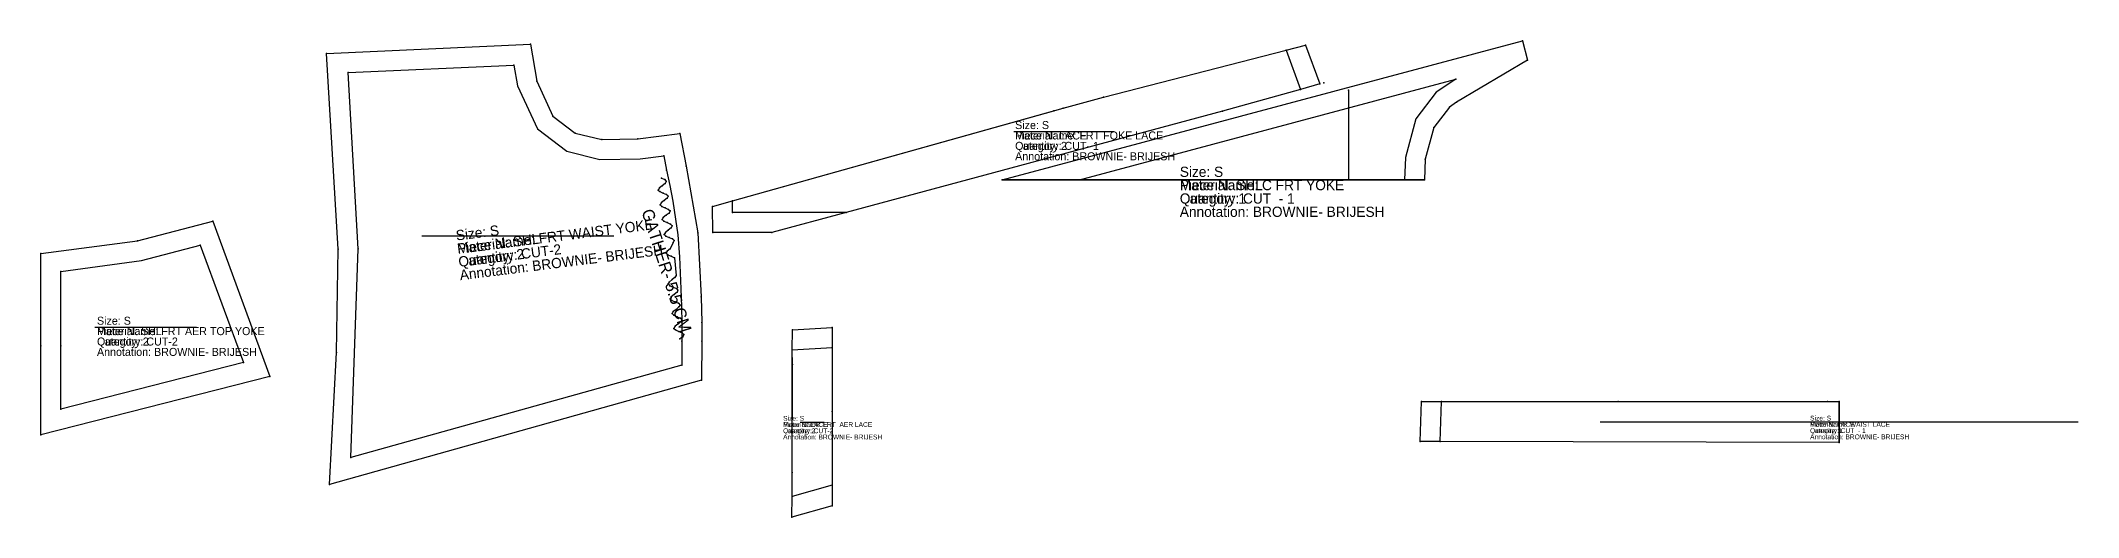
# Model space of a CAD drawing. Header units: metres. Extents: x -2 to 6011, y -242 to 601.
# Drawn here: x 1315 to 2588, y -47 to 251 of the extents above; entities that cross this region are included whole.
import ezdxf

# ---------------------------------------------------------------- set-up
doc = ezdxf.new("R2010")
doc.units = ezdxf.units.M

# ---------------------------------------------------------------- blocks, each defined once
blk = doc.blocks.new('3')
at = {"layer": '1'}
blk.add_lwpolyline([(1314.8, 4.8), (1314.8, 60.5), (1314.8, 118.2), (1375.2, 126.1), (1422.2, 138.4), (1458, 41.3), (1314.8, 4.8)], dxfattribs=at)
at = {"layer": '14'}
blk.add_lwpolyline([(1327.3, 20.9), (1327.3, 60.5), (1327.3, 107), (1377.7, 113.9), (1414.4, 123.5), (1441.5, 50), (1327.3, 20.9)], dxfattribs=at)
at = {"layer": '2'}
for p in [(1422.2, 138.4), (1314.8, 118.2), (1414.4, 123.5), (1327.3, 107), (1314.8, 60.5), (1327.3, 60.5), (1441.5, 50), (1458, 41.3), (1327.3, 20.9), (1314.8, 4.8)]:
    blk.add_point(p, dxfattribs=at)
at = {"layer": '3'}
blk.add_point((1375.2, 126.1), dxfattribs=at)
at = {"layer": '4'}
for p in [(1314.8, 60.5, 6.4), (1327.3, 60.5, 6.4)]:
    blk.add_point(p, dxfattribs=at)
at = {"layer": '7'}
blk.add_line((1348.5, 72.2), (1412.1, 72.2), dxfattribs=at)
at = {"layer": '1'}
for s, p in [('Size: S', (1349.9, 73.7)), ('Quantity: 2', (1349.9, 60.7)), ('Category: CUT-2', (1349.9, 60.7)), ('Piece Name: FRT AER TOP YOKE', (1349.9, 67.2)), ('Material: SHL', (1349.9, 67.2)), ('Annotation: BROWNIE- BRIJESH', (1349.9, 54.2))]:
    blk.add_text(s, height=5, dxfattribs=at).set_placement(p)
blk = doc.blocks.new('4')
at = {"layer": '1'}
blk.add_lwpolyline([(1727.7, 39), (1495.2, -26.1), (1499.6, 56.4), (1500.6, 120.9), (1493.4, 243.2), (1620.9, 249), (1624.8, 225.9), (1634.7, 204.1), (1648.7, 193.5), (1665.4, 189.4), (1688, 189.9), (1714.1, 193.2), (1718.2, 172.8), (1725.3, 131.2), (1727.4, 91.1), (1728, 75), (1727.9, 63.4), (1727.7, 39)], dxfattribs=at)
at = {"layer": '14'}
blk.add_lwpolyline([(1715.3, 48.5), (1508.6, -9.4), (1513.1, 121.1), (1506.8, 231.3), (1610.4, 236), (1612.6, 223.1), (1625.1, 196.1), (1643.6, 182.1), (1664.2, 177), (1689.3, 177.5), (1704.1, 179.3), (1705.9, 170.3), (1707.9, 160.7), (1709.7, 150.9), (1711.5, 139.7), (1712.8, 129.8), (1714, 116.1), (1714.7, 96.1), (1715, 90.5), (1715.2, 84.8), (1715.5, 74.8), (1715.4, 63.5), (1715.3, 48.5)], dxfattribs=at)
at = {"layer": '2'}
for p in [(1493.4, 243.2), (1620.9, 249), (1506.8, 231.3), (1610.4, 236), (1714.1, 193.2), (1704.1, 179.3), (1705.9, 170.3), (1718.2, 172.8), (1700.7, 157.9), (1702.6, 165.3), (1705.7, 163.3), (1706.9, 154.1), (1701.9, 148.7), (1708.1, 144.8), (1703.2, 139.4), (1704.4, 130.2), (1709.3, 135.5), (1500.6, 120.9), (1513.1, 121.1), (1705.6, 118.4), (1710.6, 126.3), (1711.8, 104.5), (1706.9, 99.2), (1708.1, 89.9), (1713, 95.3), (1709.3, 80.7), (1714.3, 86), (1715.5, 76.8), (1710.5, 71.4), (1714.2, 64.8), (1716.7, 67.5), (1715.4, 63.5), (1727.9, 63.4), (1715.3, 48.5), (1727.7, 39), (1508.6, -9.4), (1495.2, -26.1)]:
    blk.add_point(p, dxfattribs=at)
at = {"layer": '3'}
for p in [(1624.8, 225.9), (1634.7, 204.1), (1648.7, 193.5), (1665.4, 189.4), (1688, 189.9), (1718.2, 172.8), (1700.7, 157.9), (1701.4, 159.2), (1701.7, 156.9), (1703.2, 160.6), (1703.8, 156), (1704.7, 164.4), (1705, 162), (1705.7, 163.3), (1705.9, 155.1), (1706.9, 154.1), (1701.9, 148.7), (1702.6, 150), (1702.9, 147.6), (1703.8, 140.7), (1704.4, 151.4), (1705, 146.7), (1705.6, 142.1), (1706.2, 152.8), (1707.1, 145.8), (1707.5, 143.5), (1708.1, 144.8), (1703.2, 139.4), (1704.1, 138.4), (1704.4, 130.2), (1705.1, 131.4), (1705.4, 129.1), (1706.3, 137.5), (1706.9, 132.9), (1707.5, 128.2), (1708.4, 136.6), (1708.7, 134.3), (1709.3, 135.5), (1709.6, 127.3), (1725.3, 131.2), (1500.6, 120.9), (1705.6, 118.4), (1706.3, 119.7), (1706.6, 117.4), (1708.1, 121.1), (1708.7, 116.5), (1709.9, 125), (1710.6, 126.3), (1710.8, 115.6), (1711.1, 103.3), (1711.8, 104.5), (1706.9, 99.2), (1707.5, 100.4), (1707.8, 98.1), (1708.1, 89.9), (1708.7, 91.2), (1709.3, 101.9), (1709.9, 97.2), (1710.6, 92.6), (1712.1, 96.3), (1712.4, 94), (1713, 95.3), (1727.4, 91.1), (1709.1, 88.9), (1709.3, 80.7), (1710, 81.9), (1710.3, 79.6), (1711.2, 88), (1711.8, 83.3), (1712.4, 78.7), (1713.3, 87.1), (1713.6, 84.8), (1714.3, 86), (1714.5, 77.8), (1715.5, 76.8), (1710.5, 71.4), (1711.2, 72.7), (1711.5, 70.4), (1713, 74.1), (1713.6, 69.5), (1714.8, 75.5), (1715.7, 68.6), (1716, 66.2), (1716.7, 67.5), (1728, 75), (1499.6, 56.4), (1727.9, 63.4)]:
    blk.add_point(p, dxfattribs=at)
at = {"layer": '4'}
for p in [(1705.9, 170.3, 6.3), (1718.2, 172.8, 6.3), (1500.6, 120.9, 6.4), (1513.1, 121.1, 6.4), (1715.4, 63.5, 6.4), (1727.9, 63.4, 6.4)]:
    blk.add_point(p, dxfattribs=at)
at = {"layer": '7'}
blk.add_line((1553, 129.2), (1672.9, 129.2), dxfattribs=at)
at = {"layer": '8'}
blk.add_lwpolyline([(1702.6, 165.3), (1704.7, 164.4), (1705.7, 163.3), (1705, 162), (1703.2, 160.6), (1701.4, 159.2), (1700.7, 157.9), (1701.7, 156.9), (1703.8, 156), (1705.9, 155.1), (1706.9, 154.1), (1706.2, 152.8), (1704.4, 151.4), (1702.6, 150), (1701.9, 148.7), (1702.9, 147.6), (1705, 146.7), (1707.1, 145.8), (1708.1, 144.8), (1707.5, 143.5), (1705.6, 142.1), (1703.8, 140.7), (1703.2, 139.4), (1704.1, 138.4), (1706.3, 137.5), (1708.4, 136.6), (1709.3, 135.5), (1708.7, 134.3), (1706.9, 132.9), (1705.1, 131.4), (1704.4, 130.2), (1705.4, 129.1), (1707.5, 128.2), (1709.6, 127.3), (1710.6, 126.3), (1709.9, 125), (1708.1, 121.1), (1706.3, 119.7), (1705.6, 118.4), (1706.6, 117.4), (1708.7, 116.5), (1710.8, 115.6), (1711.8, 104.5), (1711.1, 103.3), (1709.3, 101.9), (1707.5, 100.4), (1706.9, 99.2), (1707.8, 98.1), (1709.9, 97.2), (1712.1, 96.3), (1713, 95.3), (1712.4, 94), (1710.6, 92.6), (1708.7, 91.2), (1708.1, 89.9), (1709.1, 88.9), (1711.2, 88), (1713.3, 87.1), (1714.3, 86), (1713.6, 84.8), (1711.8, 83.3), (1710, 81.9), (1709.3, 80.7), (1710.3, 79.6), (1712.4, 78.7), (1714.5, 77.8), (1715.5, 76.8), (1714.8, 75.5), (1713, 74.1), (1711.2, 72.7), (1710.5, 71.4), (1711.5, 70.4), (1713.6, 69.5), (1715.7, 68.6), (1716.7, 67.5), (1716, 66.2), (1714.2, 64.8)], dxfattribs=at)
at = {"layer": '1'}
for s, p in [('Size: S', (1574.6, 126.3)), ('Piece Name: FRT WAIST YOKE', (1575.4, 118)), ('Material: SHL', (1575.4, 118)), ('Quantity: 2', (1576.2, 109.8)), ('Category: CUT-2', (1576.2, 109.8)), ('Annotation: BROWNIE- BRIJESH', (1577, 101.5))]:
    blk.add_text(s, height=6.4, rotation=7.1608, dxfattribs=at).set_placement(p)
at = {"layer": '8'}
blk.add_text('GATHER- 5.5 CM', height=7.5, rotation=287.769, dxfattribs=at).set_placement((1690.1, 144.6))
blk = doc.blocks.new('5')
at = {"layer": '1'}
blk.add_lwpolyline([(1809.4, -39.6), (1784.1, -46.7), (1784.3, -33.6), (1784.4, -18.6), (1784.5, 48.9), (1784.4, 58.1), (1784.5, 70.6), (1809.4, 71.9), (1809.4, 59.4), (1809.4, 19.5), (1809.4, -26.7), (1809.4, -39.6)], dxfattribs=at)
at = {"layer": '14'}
blk.add_lwpolyline([(1809.4, -26.7), (1784.3, -33.6), (1784.4, -18.6), (1784.4, 48.9), (1784.4, 58.1), (1809.4, 59.4), (1809.4, 19.5), (1809.4, -26.7)], dxfattribs=at)
at = {"layer": '2'}
for p in [(1784.5, 70.6), (1809.4, 71.9), (1784.4, 58.1), (1784.4, 58.1), (1809.4, 59.4), (1809.4, 59.4), (1784.4, 48.9), (1784.5, 48.9), (1809.4, 19.5), (1809.4, 19.5), (1784.4, -18.6), (1784.4, -18.6), (1784.3, -33.6), (1784.3, -33.6), (1809.4, -26.7), (1809.4, -26.7), (1784.1, -46.7), (1809.4, -39.6)]:
    blk.add_point(p, dxfattribs=at)
at = {"layer": '3'}
for p in [(1784.5, 48.9), (1784.4, -18.6)]:
    blk.add_point(p, dxfattribs=at)
at = {"layer": '4'}
for p in [(1784.4, 48.9, 6.4), (1784.5, 48.9, 6.4), (1809.4, 19.5, 6.4), (1809.4, 19.5, 6.4), (1784.4, -18.6, 6.4), (1784.4, -18.6, 6.4)]:
    blk.add_point(p, dxfattribs=at)
at = {"layer": '7'}
blk.add_line((1789.4, 12.8), (1804.4, 12.8), dxfattribs=at)
at = {"layer": '1'}
for s, p in [('Size: S', (1778.7, 13.7)), ('Piece Name: FRT  AER LACE', (1778.7, 9.8)), ('Material: LACE', (1778.7, 9.8)), ('Annotation: BROWNIE- BRIJESH', (1778.7, 2)), ('Quantity: 2', (1778.7, 5.9)), ('Category: CUT-2', (1778.7, 5.9))]:
    blk.add_text(s, height=3, dxfattribs=at).set_placement(p)
blk = doc.blocks.new('6')
at = {"layer": '1'}
blk.add_lwpolyline([(1818, 143.8), (1771.6, 131.3), (1734.7, 131.3), (1734.6, 147.6), (1747.1, 151.1), (1953.7, 209), (1978.9, 216), (2093, 245.3), (2105.2, 248.4), (2114.1, 224.2), (2102.1, 220.8), (2053.2, 207.2), (1818, 143.8)], dxfattribs=at)
at = {"layer": '13'}
blk.add_point((2116.7, 225), dxfattribs=at)
at = {"layer": '14'}
blk.add_lwpolyline([(1818, 143.8), (1747.1, 143.8), (1747.1, 151.1), (1947.8, 207.3), (1953.7, 209), (1978.9, 216), (2093, 245.3), (2102.1, 220.8), (2053.2, 207.2), (1818, 143.8)], dxfattribs=at)
at = {"layer": '2'}
for p in [(2093, 245.3), (2093, 245.3), (2105.2, 248.4), (2102.1, 220.8), (2102.1, 220.8), (2114.1, 224.2), (1947.8, 207.3), (1953.7, 209), (1953.7, 209), (1978.9, 216), (1978.9, 216), (2053.2, 207.2), (2053.2, 207.2), (1734.6, 147.6), (1747.1, 151.1), (1747.1, 151.1), (1747.1, 143.8), (1818, 143.8), (1818, 143.8), (1734.7, 131.3), (1771.6, 131.3)]:
    blk.add_point(p, dxfattribs=at)
at = {"layer": '4'}
blk.add_point((2053.2, 207.2, 6.4), dxfattribs=at)
blk.add_point((2053.2, 207.2, 6.4), dxfattribs=at)
at = {"layer": '7'}
blk.add_line((1922.8, 194.5), (1985.3, 194.5), dxfattribs=at)
at = {"layer": '1'}
for s, p in [('Size: S', (1923.7, 196)), ('Piece Name: FRT FOKE LACE', (1923.7, 189.5)), ('Material: LACE', (1923.7, 189.5)), ('Annotation: BROWNIE- BRIJESH', (1923.7, 176.5)), ('Quantity: 2', (1923.7, 183)), ('Category: CUT- 1', (1923.7, 183))]:
    blk.add_text(s, height=5, dxfattribs=at).set_placement(p)
blk = doc.blocks.new('7')
at = {"layer": '1'}
blk.add_lwpolyline([(1915.6, 164.2), (2240.7, 251.2), (2243.9, 239.1), (2199.5, 212.8), (2195.1, 209.6), (2185.4, 196.9), (2180, 177.1), (2179.6, 164.2), (1915.6, 164.2)], dxfattribs=at)
at = {"layer": '14'}
blk.add_lwpolyline([(1963.9, 164.2), (2199.2, 227.2), (2186.8, 219), (2174.2, 202.4), (2167.6, 178.3), (2167.1, 164.2), (1963.9, 164.2)], dxfattribs=at)
at = {"layer": '2'}
for p in [(2240.7, 251.2), (2243.9, 239.1), (2132.1, 220.4), (2199.2, 227.2), (1915.6, 164.2), (1963.9, 164.2), (2132.1, 164.2), (2167.1, 164.2), (2179.6, 164.2)]:
    blk.add_point(p, dxfattribs=at)
at = {"layer": '3'}
for p in [(2195.1, 209.6), (2199.5, 212.8), (2185.4, 196.9), (2180, 177.1)]:
    blk.add_point(p, dxfattribs=at)
at = {"layer": '6'}
blk.add_line((1915.6, 164.2), (2179.6, 164.2), dxfattribs=at)
at = {"layer": '7'}
blk.add_line((2004.5, 164.2), (2126.5, 164.2), dxfattribs=at)
at = {"layer": '8'}
blk.add_line((2132.1, 220.4), (2132.1, 164.2), dxfattribs=at)
at = {"layer": '1'}
for s, p in [('Size: S', (2026.6, 166.1)), ('Quantity: 1', (2026.6, 149.4)), ('Category: CUT  - 1', (2026.6, 149.4)), ('Piece Name: C FRT YOKE', (2026.6, 157.8)), ('Material: SHL', (2026.6, 157.8)), ('Annotation: BROWNIE- BRIJESH', (2026.6, 141.1))]:
    blk.add_text(s, height=6.4, dxfattribs=at).set_placement(p)
blk = doc.blocks.new('8')
at = {"layer": '1'}
blk.add_lwpolyline([(2438.7, 0), (2189.3, 0.7), (2176.8, 0.7), (2177.6, 25.7), (2190.2, 25.7), (2300.6, 25.7), (2438.7, 25.7), (2438.7, 0)], dxfattribs=at)
at = {"layer": '14'}
blk.add_lwpolyline([(2438.7, 0), (2189.3, 0.7), (2190.2, 25.7), (2300.6, 25.7), (2431.4, 25.7), (2438.7, 25.7), (2438.7, 0)], dxfattribs=at)
at = {"layer": '2'}
for p in [(2177.6, 25.7), (2190.2, 25.7), (2190.2, 25.7), (2300.6, 25.7), (2300.6, 25.7), (2431.4, 25.7), (2438.7, 25.7), (2438.7, 25.7), (2176.8, 0.7), (2189.3, 0.7), (2189.3, 0.7), (2438.7, 0), (2438.7, 0)]:
    blk.add_point(p, dxfattribs=at)
at = {"layer": '4'}
for p in [(2300.6, 25.7, 6.4), (2300.6, 25.7, 6.4), (2431.4, 25.7, 4.8)]:
    blk.add_point(p, dxfattribs=at)
at = {"layer": '6'}
blk.add_line((2438.7, 0), (2438.7, 25.7), dxfattribs=at)
at = {"layer": '7'}
blk.add_line((2289.3, 12.9), (2588.1, 12.9), dxfattribs=at)
at = {"layer": '1'}
for s, p in [('Size: S', (2420.5, 13.8)), ('Piece Name: WAIST LACE', (2420.5, 9.9)), ('Material: LACE', (2420.5, 9.9)), ('Annotation: BROWNIE- BRIJESH', (2420.5, 2.1)), ('Quantity: 1', (2420.5, 6)), ('Category: CUT  - 1', (2420.5, 6))]:
    blk.add_text(s, height=3, dxfattribs=at).set_placement(p)

msp = doc.modelspace()

# ---------------------------------------------------------------- block references
at = {"layer": '1'}
for name in ['4', '6', '7', '3', '5', '8']:
    msp.add_blockref(name, (0, 0), dxfattribs=at)

doc.saveas('drawing.dxf')
